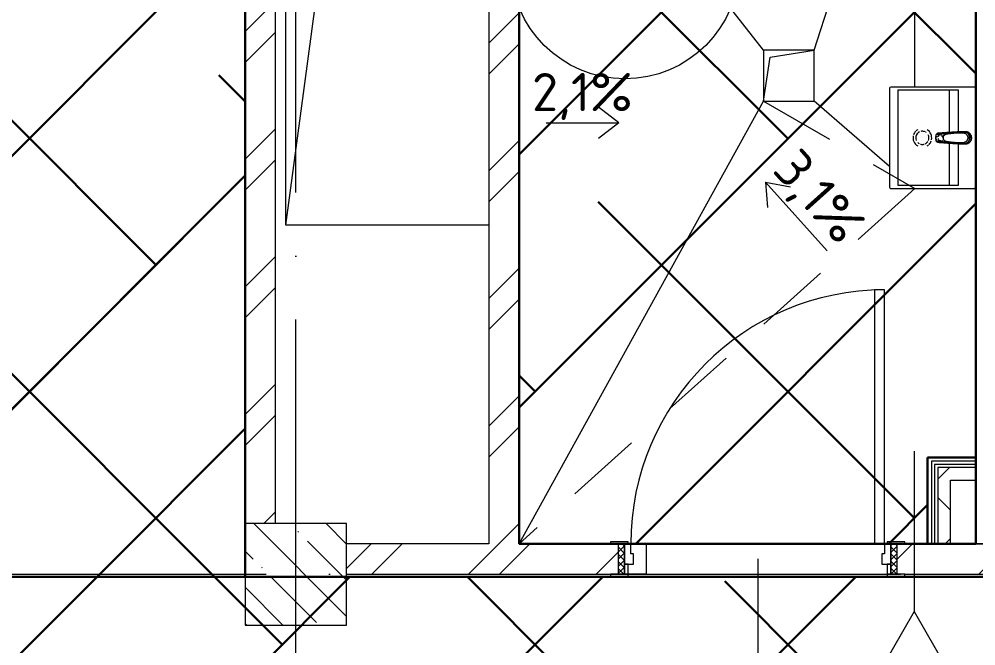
# Model space of a CAD drawing. Header units: millimetres. Extents: x -68946 to 690821, y -552984 to 293768.
# Drawn here: x 59271 to 63042, y -204849 to -202380 of the extents above; entities that cross this region are included whole.
import ezdxf

# ---------------------------------------------------------------- set-up
doc = ezdxf.new("R2010")
doc.units = ezdxf.units.MM
doc.linetypes.add('ADSK_Линия сетки', pattern=[2500, 2000, -250, 0, -250])
doc.linetypes.add('ADSK_Невидимые', pattern=[500, 300, -200])
for name, color, linetype, lineweight in [('1.1) Стяжка 5 вып.', 30, 'Continuous', 30), ('1.3) Звуко-изол           5 вып.', 90, 'Continuous', 30), ('A-AREA-____-IDEN', 250, 'Continuous', 9), ('A-DETL-____-HDLN', 250, 'ADSK_Невидимые', 9), ('A-DETL-GENF-OTLN', 250, 'Continuous', 5), ('A-DOOR-____-IDEN', 250, 'Continuous', 9), ('A-DOOR-____-MCUT', 250, 'Continuous', 5), ('A-DOOR-____-OTLN', 250, 'Continuous', 5), ('A-DOOR-FRAM-MCUT', 250, 'Continuous', 5), ('A-DOOR-FRAM-OTLN', 250, 'Continuous', 5), ('A-FLOR-____-IDEN', 250, 'Continuous', 9), ('A-FLOR-____-OTLN', 250, 'Continuous', 9), ('A-GLAZ-____-OTLN', 250, 'Continuous', 5), ('A-WALL-____-MCUT', 250, 'Continuous', 13), ('A-WALL-____-PATT', 250, 'Continuous', 13), ('A-WALL-FNSH-MCUT', 250, 'Continuous', 13), ('G-____-____-DIMS', 250, 'Continuous', 9), ('G-XREF-____-OTLN', 250, 'Continuous', 9), ('P-SANR-FIXT-OTLN', 250, 'Continuous', 9), ('S-COLS-____-MCUT', 250, 'Continuous', 25), ('S-COLS-____-OTLN', 250, 'Continuous', 9), ('S-GRID-____-OTLN', 250, 'Continuous', 9)]:
    doc.layers.add(name, color=color, linetype=linetype, lineweight=lineweight)
doc.styles.add('ISOCPEUR_3', font='isocpeur.ttf', dxfattribs={"height": 250})
pattern_1 = [(45, (-3188.22, -259241.4), (-251.4472, 251.4472), []), (45, (-3188.22, -258860.4), (-251.4472, 251.4472), [])]

# ---------------------------------------------------------------- blocks, each defined once
blk = doc.blocks.new('Дверь_СКБ_1Ст_Внутренняя - Д-4л_1100x2100h_С_У персонала_ Душ персонала-41887118-АР1_Маркировочный план 3 этажа')
at = {"layer": 'A-DOOR-____-OTLN'}
h = blk.add_hatch(dxfattribs=at)
h.set_pattern_fill('FP_10', color=256, style=0, pattern_type=2)
h.set_pattern_definition([(135, (1751.41, 124.685), (-14.14214, -14.14214), []), (225, (1751.41, 124.685), (14.14214, -14.14214), [])])
h.paths.add_polyline_path([(562.5, -60), (562.5, 60), (537.5, 60), (537.5, -60), (553.9, -60)])
at = {"layer": 'A-DOOR-FRAM-OTLN'}
h = blk.add_hatch(dxfattribs=at)
h.set_pattern_fill('FP_11', color=256, style=0, pattern_type=2)
h.set_pattern_definition([(45, (-371.384, 124.685), (-14.1421, 14.1421), []), (135, (-371.384, 124.685), (-14.1421, -14.1421), [])])
h.paths.add_polyline_path([(-512.5, -60), (-512.5, 60), (-537.5, 60), (-537.5, -60)])
at = {"layer": 'A-DOOR-____-MCUT'}
for p, q in [((512.5, 1060), (472.5, 1060)), ((472.5, 1060), (472.5, 60)), ((512.5, 60), (512.5, 1060)), ((472.5, 60), (512.5, 60))]:
    blk.add_line(p, q, dxfattribs=at)
at = {"layer": 'A-DOOR-____-OTLN'}
blk.add_arc((512.5, 60), 1000, 90, 180, dxfattribs=at)
at = {"layer": 'A-DOOR-FRAM-MCUT'}
for p, q in [((-497.5, 68), (-567.5, 68)), ((-567.5, 68), (-567.5, 60)), ((-567.5, 60), (-497.5, 60)), ((-512.5, 60), (-537.5, 60)), ((-537.5, 60), (-537.5, -60)), ((-487.5, 60), (-512.5, 60)), ((-512.5, 60), (-512.5, -20)), ((-512.5, -60), (-512.5, 60)), ((-497.5, 60), (-512.5, 60)), ((-512.5, 60), (-512.5, 59)), ((-512.5, 59), (-497.5, 59)), ((-497.5, 60), (-497.5, 68)), ((-497.5, 59), (-497.5, 60)), ((-487.5, 20), (-487.5, 60)), ((512.5, 60), (512.5, 20)), ((537.5, 60), (512.5, 60)), ((592.5, 68), (522.5, 68)), ((522.5, 68), (522.5, 60)), ((537.5, 60), (522.5, 60)), ((522.5, 60), (522.5, 59)), ((522.5, 60), (592.5, 60)), ((522.5, 59), (537.5, 59)), ((537.5, -20), (537.5, 60)), ((562.5, 60), (537.5, 60)), ((537.5, 60), (537.5, -60)), ((537.5, 59), (537.5, 60)), ((562.5, -60), (562.5, 60)), ((592.5, 60), (592.5, 68)), ((-477.5, 20), (-487.5, 20)), ((-477.5, -20), (-477.5, 20)), ((512.5, 20), (502.5, 20)), ((502.5, 20), (502.5, -20)), ((-512.5, -20), (-477.5, -20)), ((-497.5, -20), (-512.5, -20)), ((-512.5, -20), (-512.5, -60)), ((-497.5, -60), (-497.5, -20)), ((502.5, -20), (537.5, -20)), ((537.5, -20), (522.5, -20)), ((522.5, -20), (522.5, -60)), ((537.5, -60), (537.5, -20)), ((-497.5, -60), (-567.5, -60)), ((-567.5, -60), (-567.5, -68)), ((-567.5, -68), (-497.5, -68)), ((-537.5, -60), (-512.5, -60)), ((-512.5, -60), (-497.5, -60)), ((-497.5, -68), (-497.5, -60)), ((522.5, -60), (537.5, -60)), ((592.5, -60), (522.5, -60)), ((522.5, -60), (522.5, -68)), ((522.5, -68), (592.5, -68)), ((537.5, -60), (562.5, -60)), ((592.5, -68), (592.5, -60))]:
    blk.add_line(p, q, dxfattribs=at)
blk = doc.blocks.new('SND_Умывальник_Santek HEO - HEO 40_ гибкая подводка_установка на стену_ 400х340х170_  PN4_5_ ХВ_ГВ накидная гайка BP DN15_ К-гл_кон_ П DN 50-V34-АР1_Маркировочный план 3 этажа')
at = {"layer": 'G-XREF-____-OTLN'}
for p, q in [((-17.5, -103.1), (-18.3, -96.1)), ((18.6, -93.2), (17.7, -100.7)), ((-13.2, -122.3), (-12.8, -122.9)), ((13.7, -121.5), (13.9, -121.2))]:
    blk.add_line(p, q, dxfattribs=at)
at = {"layer": 'G-XREF-____-OTLN', "flags": 128}
blk.add_lwpolyline([(0, -129.4), (-2.6, -129.2), (-5.1, -128.6), (-8.6, -126.9), (-9.4, -126.4)], dxfattribs=at)
at = {"layer": 'P-SANR-FIXT-OTLN', "lineweight": 5}
for p, q in [((-200, -5), (-200, -335)), ((200, -335), (200, -5)), ((-188.5, -306), (-188.5, -70)), ((-188.5, -70), (-22, -70)), ((-188.5, -70), (-22, -70)), ((-23.9, -47.6), (-23.4, -52)), ((-21.2, -45.9), (-19.8, -45.9)), ((22.1, -70), (188.5, -70)), ((22.1, -70), (188.5, -70)), ((23.4, -52), (23.9, -47.4)), ((188.5, -70), (188.5, -306)), ((-184.6, -105), (-19.4, -105)), ((19.4, -105), (184.6, -105)), ((-9.6, -133.4), (-11, -135)), ((-10.2, -147.5), (-8.9, -148.7)), ((-5.9, -150.5), (-4.4, -151)), ((12.6, -138.2), (11.3, -135.3)), ((11.3, -146.2), (11.9, -145.1)), ((12, -138.2), (12, -140.3)), ((12, -138.2), (12, -140.3)), ((188.5, -306), (-188.5, -306)), ((-195, -340), (195, -340))]:
    blk.add_line(p, q, dxfattribs=at)
at = {"layer": 'P-SANR-FIXT-OTLN', "lineweight": 5, "flags": 128}
for points in [[(-24, -45.9), (-23.5, -44.1), (-23.1, -42.4)], [(-21.8, -57.4), (-22.6, -54.7), (-23.4, -52)], [(23.4, -52), (22.6, -54.7), (21.8, -57.4)], [(23.1, -42.5), (23.5, -44.1), (24, -45.9)], [(-17.6, -151.4), (-17.8, -149.6), (-17.9, -147.9)], [(17.9, -147.9), (17.8, -149.6), (17.7, -151.4)], [(-17.6, -151.4), (-15.4, -153.8), (-13.1, -156.3)], [(13.1, -156.3), (15.4, -153.8), (17.7, -151.4)]]:
    blk.add_lwpolyline(points, dxfattribs=at)
at = {"layer": 'P-SANR-FIXT-OTLN', "lineweight": 5}
for centre, radius, start, end in [((-195, -5), 5, 90, 180), ((195, -5), 5, 0, 90), ((0, -210.9), 36.9, 78.0272, 150), ((0, -210.9), 25.9, 93.0847, 116.1739), ((0, -210.9), 25.9, 65.5446, 88.4632), ((0, -210.9), 36.9, 45.5918, 71.6223), ((0, -210.9), 36.9, 30, 40.5764), ((0, -210.9), 25.9, 175.2821, 180), ((0, -210.9), 25.9, 180, 192.7098), ((0, -210.9), 25.9, 167.3064, 171.5165), ((0, -210.9), 25.9, 152.9816, 166.4817), ((0, -210.9), 25.9, 205.5336, 224.5196), ((0, -210.9), 25.9, 144, 148.4296), ((0, -210.9), 25.9, 45.5775, 58.0134), ((0, -210.9), 25.9, 25.5336, 44.5196), ((0, -210.9), 25.9, 317.3943, 331.7651), ((0, -210.9), 25.9, 342.1977, 345.8849), ((0, -210.9), 25.9, 13.3482, 16.572), ((0, -210.9), 25.9, 347.2447, 360), ((0, -210.9), 25.9, 360, 12.6033), ((0, -210.9), 36.9, 210, 220.5764), ((0, -210.9), 36.9, 225.5918, 251.6223), ((0, -210.9), 25.9, 226.8424, 292.7628), ((0, -210.9), 36.9, 258.0272, 330), ((-195, -335), 5, 180, 270), ((195, -335), 5, 270, 360)]:
    blk.add_arc(centre, radius, start, end, dxfattribs=at)
for centre, major_axis, start_param, end_param in [((0, -140.2), (10.5, 0), 2.984761, 3.136523), ((0, -140.2), (10.5, 0), 3.150836, 3.488648), ((0, -144.4), (10.5, 0), 3.141593, 3.665191), ((0, -140.2), (10.5, 0), 2.074739, 2.346091), ((0, -140.2), (10.5, 0), 3.944651, 4.269174), ((0, -140.2), (10.5, 0), 1.895215, 2.047019), ((0, -140.2), (10.5, 0), 4.792405, 4.95203), ((0, -140.2), (10.5, 0), 5.302179, 5.484258), ((0, -144.4), (10.5, 0), 5.759587, 6.283185), ((0, -140.2), (10.5, 0), 5.967442, 6.44117), ((0, -144.4), (13, 0), 0.38978, 0.565414), ((0, -142.3), (13, 0), 0.369407, 0.38978), ((0, -144.4), (10.5, 0), 4.044495, 4.199712), ((0, -144.4), (13, 0), 4.251351, 4.444761), ((0, -144.4), (13, 0), 4.518274, 4.621873), ((0, -144.4), (13, 0), 5.095586, 5.204636)]:
    blk.add_ellipse(centre, major_axis=major_axis, ratio=0.841652, start_param=start_param, end_param=end_param, dxfattribs=at)
for points, knots in [([(0, -17), (-2.6, -17), (-5.7, -17.5), (-9.3, -18.8), (-11, -19.6), (-12.7, -20.4), (-14.3, -21.4), (-15.5, -22.4), (-16.7, -23.3), (-18.1, -24.6), (-19.3, -26.1), (-20.5, -27.7), (-21.5, -29.6), (-22.3, -31.7), (-23.2, -34.8), (-23.8, -38.6), (-23.9, -41), (-24, -41.9)], [0, 0, 0, 0, 0.2, 0.25, 0.3, 0.35, 0.4, 0.45, 0.5, 0.55, 0.6, 0.65, 0.7, 0.75, 0.8, 0.9, 1, 1, 1, 1]), ([(-24, -45.9), (-24, -44.4), (-23.7, -41.4), (-22.5, -37.8), (-21.2, -35), (-19.5, -32.5), (-16.9, -29.7), (-13.3, -26.9), (-9.1, -24.8), (-4.7, -23.5), (-1.6, -23.2), (0, -23.2)], [0, 0, 0, 0, 4.281434, 8.562869, 10.703586, 12.844303, 17.125738, 21.407172, 25.688606, 29.970041, 34.251475, 34.251475, 34.251475, 34.251475]), ([(-23.8, -45.7), (-23.9, -45.2), (-24, -43.9), (-24, -41.1), (-23.8, -38.2), (-23.4, -36), (-23.3, -35.2), (-23.3, -35.2)], [0.449688, 0.449688, 0.449688, 0.449688, 0.4722222, 0.5, 0.5555556, 0.5833333, 0.5860809, 0.5860809, 0.5860809, 0.5860809]), ([(-16, -30.9), (-16.2, -31), (-17.5, -32.2), (-19.6, -34.6), (-21.8, -38.3), (-22.8, -41), (-23.1, -42.4)], [0.7777778, 0.7777778, 0.7777778, 0.7777778, 0.7916667, 0.8611111, 0.9305556, 1, 1, 1, 1]), ([(-21.6, -39), (-21.5, -38.7), (-21.3, -37.9), (-20.7, -36.5), (-19.9, -34.9), (-19.2, -33.8), (-18.9, -33.4)], [0.57142857, 0.57142857, 0.57142857, 0.57142857, 0.58928571, 0.60714286, 0.64285714, 0.66787901, 0.66787901, 0.66787901, 0.66787901]), ([(0, -128.4), (-0.5, -128.4), (-1.5, -128.4), (-3, -128.2), (-4.5, -127.8), (-6, -127.3), (-7.2, -126.7), (-8.3, -126.1), (-9.4, -125.3), (-10.6, -124.2), (-11.7, -123.1), (-12.3, -122.1), (-13, -121.1), (-13.8, -119.5), (-14.8, -117), (-15.6, -113.8), (-16.2, -110.6), (-16.5, -107.9), (-16.7, -104.9), (-17, -102.2), (-17.2, -100.1), (-17.5, -98.1), (-17.8, -95.4), (-18.2, -92.4), (-18.5, -89.5), (-18.8, -86.5), (-19.2, -82.4), (-19.6, -77.2), (-19.9, -71.2), (-19.9, -66.2), (-19.9, -62.6), (-19.9, -59.9), (-19.8, -57.9), (-19.8, -56.3), (-19.8, -54.9), (-19.8, -53.4), (-19.7, -51.5), (-19.5, -49.1), (-18.9, -46.3), (-17.6, -42.7), (-15, -38.6), (-10.6, -34.8), (-6.2, -32.7), (-2.5, -31.9), (0.4, -31.7), (3.3, -32.1), (6, -32.8), (8.2, -33.7), (9.9, -34.7), (11.3, -35.6), (12.7, -36.7), (14, -37.9), (15.2, -39.2), (16.4, -40.9), (17.7, -43.1), (18.9, -46.3), (19.5, -50.3), (19.8, -56.2), (19.9, -62.5), (19.9, -68.3), (19.7, -74), (19.3, -81.1), (18.8, -86.8), (18.5, -89.7)], [0, 0, 0, 0, 0.019231, 0.038462, 0.057692, 0.076923, 0.096154, 0.115385, 0.134615, 0.153846, 0.163462, 0.173077, 0.182692, 0.192308, 0.211538, 0.230769, 0.240385, 0.25, 0.259615, 0.269231, 0.274038, 0.278846, 0.288462, 0.298077, 0.307692, 0.317308, 0.326923, 0.346154, 0.365385, 0.384615, 0.403846, 0.423077, 0.442308, 0.451923, 0.461538, 0.471154, 0.480769, 0.5, 0.519231, 0.538462, 0.576923, 0.615385, 0.653846, 0.673077, 0.692308, 0.711538, 0.730769, 0.75, 0.759615, 0.769231, 0.783654, 0.798077, 0.8125, 0.826923, 0.841346, 0.855769, 0.870192, 0.884615, 0.913462, 0.927885, 0.942308, 0.971154, 1, 1, 1, 1]), ([(15.2, -30.2), (13.6, -28.9), (9.9, -26.6), (4.2, -24.8), (-1.1, -24.5), (-5.4, -25.2), (-9.5, -26.6), (-12.7, -28.3), (-14.5, -29.7), (-15.1, -30.2)], [0.2358486, 0.2358486, 0.2358486, 0.2358486, 0.3333333, 0.4444444, 0.5138889, 0.5833333, 0.6527778, 0.7222222, 0.7606082, 0.7606082, 0.7606082, 0.7606082]), ([(-5.3, -25), (-5.1, -25), (-4.1, -24.8), (-3.2, -24.7), (-2.5, -24.6)], [0.91841171, 0.91841171, 0.91841171, 0.91841171, 0.92857143, 0.96187166, 0.96187166, 0.96187166, 0.96187166]), ([(0, -17), (0, -17.5), (0, -18.6), (0, -20.3), (0, -21.8), (0, -22.7), (0, -23.2)], [0, 0, 0, 0, 0.25, 0.5, 0.75, 0.9474122, 0.9474122, 0.9474122, 0.9474122]), ([(24, -41.9), (24, -41.1), (23.9, -39.5), (23.6, -37.3), (23.3, -35.4), (22.9, -33.6), (22.3, -31.4), (21.5, -29.4), (20.4, -27.5), (19.1, -25.8), (17.7, -24.2), (15.5, -22.2), (11.3, -19.4), (5.8, -17.4), (1.5, -17), (0, -17)], [0, 0, 0, 0, 0.055556, 0.111111, 0.166667, 0.222222, 0.277778, 0.333333, 0.388889, 0.444444, 0.5, 0.555556, 0.666667, 0.888889, 1, 1, 1, 1]), ([(24, -45.9), (23.9, -44.4), (23.7, -42.1), (22.9, -39.2), (22.2, -37.1), (21.1, -35), (19.5, -32.5), (16.9, -29.7), (13.2, -26.9), (9.1, -24.8), (4.6, -23.5), (1.5, -23.2), (0, -23.2)], [-68.50295, -68.50295, -68.50295, -68.50295, -64.221516, -62.080799, -59.940082, -57.799364, -55.658647, -51.377213, -47.095778, -42.814344, -38.53291, -34.251475, -34.251475, -34.251475, -34.251475]), ([(6.6, -17.7), (7.2, -17.9), (8.4, -18.3), (9.7, -18.8), (10.2, -19)], [0.08534081, 0.08534081, 0.08534081, 0.08534081, 0.11111111, 0.13561298, 0.13561298, 0.13561298, 0.13561298]), ([(19, -33.6), (19.3, -34), (19.8, -34.7), (20.4, -35.8), (20.8, -36.7), (21.1, -37.4), (21.2, -37.6)], [0.3358363, 0.3358363, 0.3358363, 0.3358363, 0.35714286, 0.375, 0.39285714, 0.40605771, 0.40605771, 0.40605771, 0.40605771]), ([(23.2, -34.8), (23.2, -35), (23.4, -35.9), (23.8, -38.2), (24.1, -41.7), (24, -44.5), (23.8, -45.8)], [0.4097338, 0.4097338, 0.4097338, 0.4097338, 0.4166667, 0.4444444, 0.5, 0.550944, 0.550944, 0.550944, 0.550944]), ([(-23.2, -41.7), (-23.3, -41.8), (-23.7, -44), (-24.1, -48.4), (-24.2, -55.3), (-23.9, -60.1), (-23.8, -62.5)], [0.6183892, 0.6183892, 0.6183892, 0.6183892, 0.625, 0.75, 0.875, 1, 1, 1, 1]), ([(-23.9, -47.6), (-24, -49.2), (-23.9, -52.6), (-23.3, -57.5), (-22.5, -62.4), (-21.8, -67.4), (-21.2, -72.4), (-20.5, -79.2), (-19.6, -85.9), (-18.7, -92.7), (-18.1, -96.9), (-17.7, -100.4), (-17.4, -103.7), (-17.1, -107.9), (-16.5, -113), (-15.5, -117.2), (-14.3, -120.3), (-13.1, -122.6), (-11.5, -124.7), (-9.6, -126.4), (-7.4, -127.7), (-4.3, -129), (-1.7, -129.4), (0, -129.4)], [0, 0, 0, 0, 0.055556, 0.111111, 0.166667, 0.222222, 0.277778, 0.333333, 0.444444, 0.5, 0.555556, 0.583333, 0.611111, 0.666667, 0.722222, 0.777778, 0.805556, 0.833333, 0.861111, 0.888889, 0.916667, 0.944444, 1, 1, 1, 1]), ([(-23.8, -46.4), (-23.8, -46.8), (-23.6, -47.9), (-23.4, -48.9), (-23.2, -49.6)], [0.11642766, 0.11642766, 0.11642766, 0.11642766, 0.15, 0.2, 0.2, 0.2, 0.2]), ([(-23.8, -62.5), (-23.7, -64.3), (-23.4, -68.1), (-23, -74.1), (-22.7, -79.7), (-22.4, -84.3), (-22, -88.9), (-21.7, -94.5), (-21, -103.5), (-20.5, -111.8), (-19.9, -120.3), (-19.3, -128.7), (-18.5, -138.9), (-17.9, -147.2), (-17.6, -151.4)], [0, 0, 0, 0, 0.071429, 0.142857, 0.214286, 0.25, 0.285714, 0.357143, 0.428571, 0.571429, 0.642857, 0.714286, 0.857143, 1, 1, 1, 1]), ([(-23.4, -52), (-23.4, -52.1), (-23.4, -52.4), (-23.4, -53.4), (-23.2, -55.1), (-22.9, -57.5), (-22.6, -60.4), (-22.1, -64.8), (-21.6, -69.6), (-20.9, -74.6), (-20.3, -79.8), (-19.5, -86.3), (-18.6, -93.8), (-17.8, -100.1), (-17.1, -105.1), (-16.7, -108.8), (-16.3, -112.6), (-15.8, -116.3), (-14.7, -120), (-12.8, -123.1), (-11.2, -124.8), (-10.3, -125.5)], [0, 0, 0, 0, 0.0192308, 0.0384615, 0.0576923, 0.0769231, 0.0961538, 0.1153846, 0.1538462, 0.1730769, 0.1923077, 0.2307692, 0.2692308, 0.3076923, 0.3269231, 0.3461538, 0.3653846, 0.3846154, 0.4038462, 0.4230769, 0.4397601, 0.4397601, 0.4397601, 0.4397601]), ([(-13.1, -156.3), (-14, -150.5), (-15.7, -138.8), (-17.5, -124.1), (-18.8, -112.3), (-19.7, -103.3), (-20.4, -95.8), (-21, -89.7), (-21.3, -85.2), (-21.7, -80.4), (-22.2, -73.7), (-22.6, -66.6), (-23, -60), (-23.2, -53.9), (-23.1, -48.3), (-22.9, -45.7), (-22.8, -44.8)], [0, 0, 0, 0, 0.0714286, 0.1428571, 0.1785714, 0.2142857, 0.25, 0.2678571, 0.2857143, 0.3035714, 0.3214286, 0.3571429, 0.375, 0.3928571, 0.4285714, 0.4542548, 0.4542548, 0.4542548, 0.4542548]), ([(-19, -82.1), (-19, -81.8), (-19.1, -81), (-19.3, -79.8), (-19.5, -78.5), (-19.7, -77), (-20, -75.2), (-20.3, -72.9), (-20.7, -70.2), (-21.2, -66.7), (-21.7, -63.4), (-22.1, -60.6), (-22.4, -58.9), (-22.5, -57.8), (-22.4, -57.3), (-22.2, -57.1), (-22, -57.3), (-21.8, -57.4)], [-0.210165, -0.210165, -0.210165, -0.210165, -0.203125, -0.1953125, -0.1875, -0.1796875, -0.171875, -0.15625, -0.140625, -0.125, -0.09375, -0.078125, -0.0625, -0.046875, -0.03125, -0.015625, 0, 0, 0, 0]), ([(-22.3, -41.8), (-22.2, -41.4), (-22.1, -40.9), (-21.9, -40), (-21.7, -39.4), (-21.6, -39)], [0.5, 0.5, 0.5, 0.5, 0.53571429, 0.55357143, 0.57142857, 0.57142857, 0.57142857, 0.57142857]), ([(4.4, -128.6), (5.6, -128.3), (7.9, -127.3), (11, -125), (13.1, -122.6), (14.4, -120.4), (15.3, -118), (16, -114.9), (16.4, -111.7), (16.6, -109.2), (16.9, -106.6), (17.3, -103.5), (17.9, -98.4), (18.7, -92.2), (19.7, -84.7), (20.4, -78.4), (21, -73.5), (21.6, -68.8), (22.1, -64.3), (22.6, -60.2), (22.9, -57.4), (23.2, -55.1), (23.3, -53.4), (23.4, -52.4), (23.4, -52.1), (23.4, -52)], [0.5192308, 0.5192308, 0.5192308, 0.5192308, 0.5384615, 0.5576923, 0.5769231, 0.5865385, 0.5961538, 0.6153846, 0.6346154, 0.6442308, 0.6538462, 0.6730769, 0.6923077, 0.7307692, 0.7692308, 0.8076923, 0.8269231, 0.8461538, 0.8846154, 0.9038462, 0.9230769, 0.9423077, 0.9615385, 0.9807692, 1, 1, 1, 1]), ([(23.1, -48.2), (23.1, -49.1), (23.2, -51.4), (23.2, -55.4), (23.1, -60), (22.6, -66.6), (22.2, -73.7), (21.7, -80.4), (21.4, -85.2), (21, -89.7), (20.5, -95.8), (19.8, -103.3), (18.9, -112.3), (17.5, -124.1), (15.7, -138.8), (14, -150.5), (13.1, -156.3)], [0.5714286, 0.5714286, 0.5714286, 0.5714286, 0.5892857, 0.6071429, 0.625, 0.6428571, 0.6785714, 0.6964286, 0.7142857, 0.7321429, 0.75, 0.7857143, 0.8214286, 0.8571429, 0.9285714, 1, 1, 1, 1]), ([(17.7, -151.4), (18, -147.2), (18.6, -138.9), (19.3, -128.7), (19.9, -120.3), (20.3, -113.9), (20.8, -107.6), (21.2, -101.3), (21.7, -94.5), (22.1, -88.9), (22.4, -84.3), (22.7, -79.7), (23.1, -74.1), (23.5, -68.1), (23.7, -64.3), (23.8, -62.5)], [0, 0, 0, 0, 0.142857, 0.285714, 0.357143, 0.428571, 0.5, 0.571429, 0.642857, 0.714286, 0.75, 0.785714, 0.857143, 0.928571, 1, 1, 1, 1]), ([(19, -89.8), (19.5, -86.2), (20.2, -80.8), (21.1, -73.7), (21.7, -68.4), (22.2, -64), (22.7, -60.5), (23.3, -57.1), (23.9, -52.7), (24, -49.2), (23.9, -47.4)], [0, 0, 0, 0, 0.25, 0.375, 0.5, 0.625, 0.6875, 0.75, 0.875, 1, 1, 1, 1]), ([(21.8, -57.4), (21.9, -57.3), (22.2, -57.1), (22.4, -57.3), (22.4, -57.8), (22.3, -58.9), (22.1, -60.6), (21.6, -63.4), (21.2, -66.7), (20.8, -69.6), (20.6, -70.9), (20.5, -71.3)], [-1, -1, -1, -1, -0.984375, -0.96875, -0.953125, -0.9375, -0.921875, -0.90625, -0.875, -0.859375, -0.852792, -0.852792, -0.852792, -0.852792]), ([(21.8, -39.4), (21.8, -39.6), (21.9, -40), (22, -40.2), (22, -40.4)], [0.43577337, 0.43577337, 0.43577337, 0.43577337, 0.44642857, 0.45645234, 0.45645234, 0.45645234, 0.45645234]), ([(23.2, -49.6), (23.4, -48.9), (23.6, -47.9), (23.8, -46.8), (23.9, -46.4)], [0.8, 0.8, 0.8, 0.8, 0.85, 0.88358568, 0.88358568, 0.88358568, 0.88358568]), ([(23.7, -46.6), (23.6, -47.1), (23.5, -47.7), (23.4, -48.4), (23.3, -48.5)], [0.56144037, 0.56144037, 0.56144037, 0.56144037, 0.58333333, 0.58622412, 0.58622412, 0.58622412, 0.58622412]), ([(23.8, -62.5), (24, -60.1), (24.2, -55.3), (24.1, -48.9), (23.8, -45), (23.6, -43.3)], [0, 0, 0, 0, 0.125, 0.25, 0.3486166, 0.3486166, 0.3486166, 0.3486166]), ([(18.5, -89.7), (18.2, -92.3), (17.7, -96.2), (17.1, -101.5), (16.7, -105.4), (16.2, -109.4), (15.6, -113.3), (14.9, -116.5), (14, -119), (13.2, -120.8), (12.1, -122.5), (10.4, -124.6), (7.7, -126.6), (4, -128.1), (1.3, -128.4), (0, -128.4)], [0, 0, 0, 0, 0.166667, 0.25, 0.333333, 0.416667, 0.5, 0.583333, 0.625, 0.666667, 0.708333, 0.75, 0.833333, 0.916667, 1, 1, 1, 1]), ([(0, -129.4), (0.8, -129.4), (2.1, -129.3), (3.7, -129), (4.8, -128.7), (5.9, -128.3), (6.8, -127.9), (7.7, -127.5), (8.8, -126.8), (10, -126), (11.1, -125.1), (12.3, -123.8), (13.5, -122), (14.6, -119.8), (15.4, -117.2), (16.1, -114), (16.7, -110.3), (17.2, -105.9), (17.7, -101.1), (18.3, -95.7), (18.8, -91.8), (19, -89.8)], [0, 0, 0, 0, 0.1, 0.15, 0.2, 0.25, 0.3, 0.35, 0.4, 0.45, 0.5, 0.55, 0.6, 0.65, 0.7, 0.75, 0.8, 0.85, 0.9, 0.95, 1, 1, 1, 1]), ([(19.4, -78.5), (19.4, -78.9), (19.3, -79.8), (19.1, -81.1), (19, -81.9), (18.9, -82.3)], [-0.8125, -0.8125, -0.8125, -0.8125, -0.8046875, -0.796875, -0.78898159, -0.78898159, -0.78898159, -0.78898159]), ([(-19.1, -130.9), (-19.1, -130.8), (-19, -130.7), (-18.8, -130.7), (-18.6, -130.6), (-18.5, -130.6), (-18.3, -130.5), (-18.1, -130.5), (-17.6, -130.5), (-17, -130.4), (-16.6, -130.3)], [0, 0, 0, 0, 0.1, 0.15, 0.175, 0.2, 0.225, 0.25, 0.3, 0.4, 0.4, 0.4, 0.4]), ([(-17.9, -147.9), (-18, -146.5), (-17.9, -143.9), (-17.2, -140.7), (-16.4, -138.5), (-16, -137.5), (-15.8, -137.1), (-15.7, -137)], [0, 0, 0, 0, 0.1666667, 0.3333333, 0.4166667, 0.4583333, 0.4722829, 0.4722829, 0.4722829, 0.4722829]), ([(11.7, -131.8), (11.9, -131.9), (12.3, -132.2), (12.7, -132.7), (12.9, -132.9), (13.1, -133)], [0.26184412, 0.26184412, 0.26184412, 0.26184412, 0.29166667, 0.3125, 0.33333333, 0.33333333, 0.33333333, 0.33333333]), ([(15.8, -137), (15.8, -137.1), (16, -137.5), (16.5, -138.5), (17.3, -140.7), (17.9, -143.9), (18, -146.5), (17.9, -147.9)], [0.5277524, 0.5277524, 0.5277524, 0.5277524, 0.5416667, 0.5833333, 0.6666667, 0.8333333, 1, 1, 1, 1]), ([(16.7, -130.3), (17.1, -130.4), (17.6, -130.5), (18.1, -130.5), (18.4, -130.5), (18.5, -130.6), (18.7, -130.6), (18.8, -130.7), (19, -130.7), (19.1, -130.8), (19.1, -130.9)], [0.6, 0.6, 0.6, 0.6, 0.7, 0.75, 0.775, 0.8, 0.825, 0.85, 0.9, 1, 1, 1, 1])]:
    blk.add_open_spline(points, degree=3, knots=knots, dxfattribs=at)
for points in [[(-10, -18.9), (-9.5, -18.7), (-9, -18.5), (-8.5, -18.3)], [(-1.9, -16.9), (-1.3, -16.8), (-0.6, -16.8), (0, -16.8)], [(0, -16.8), (0.7, -16.8), (1.5, -16.9), (2.2, -16.9)], [(2.4, -24.6), (3.1, -24.7), (3.9, -24.8), (4.6, -24.9)], [(14.6, -21.4), (15.1, -21.8), (15.5, -22.1), (16, -22.5)], [(23, -42.2), (22.5, -40), (20.7, -35.7), (17.6, -32.2), (15.8, -30.7)], [(-24, -41.9), (-24.1, -43), (-24, -44.1), (-24, -45.2)], [(-23.4, -52), (-23.6, -51), (-23.8, -48.9), (-23.9, -46.9), (-24, -45.9)], [(-23.1, -42.4), (-23.3, -43.2), (-23.7, -45), (-23.8, -46.7), (-23.9, -47.6)], [(-23.3, -48.5), (-23.5, -47.8), (-23.6, -47.2), (-23.7, -46.6)], [(-20.2, -59.9), (-20.7, -59.1), (-21.3, -58.3), (-21.8, -57.4)], [(23.9, -47.4), (23.8, -46.6), (23.6, -44.8), (23.3, -43.1), (23, -42.2)], [(24, -45.9), (23.9, -46.9), (23.8, -48.9), (23.5, -51), (23.4, -52)], [(24, -45.2), (24.1, -44.1), (24.1, -43), (24, -41.9)], [(-20.9, -104.7), (-20.9, -104.7), (-20.7, -104.7), (-20.3, -104.6), (-20, -104.6)], [(20.1, -104.6), (20.6, -104.7), (20.9, -104.7), (20.9, -104.7)], [(-6.7, -127.8), (-5.9, -128.2), (-5, -128.5), (-4.1, -128.7)], [(-6.6, -157.1), (-7.7, -157), (-9.8, -156.8), (-12, -156.5), (-13.1, -156.3)], [(0, -157.4), (-1.1, -157.4), (-3.3, -157.4), (-5.5, -157.2), (-6.6, -157.1)], [(6.6, -157.1), (5.5, -157.2), (3.3, -157.4), (1.1, -157.4), (0, -157.4)], [(13.1, -156.3), (12, -156.5), (9.9, -156.8), (7.7, -157), (6.6, -157.1)]]:
    blk.add_open_spline(points, degree=3, dxfattribs=at)
blk = doc.blocks.new('BSC_Колонна _Прямоугольная - 400x400-V75-АР1_Маркировочный план 3 этажа')
at = {"layer": 'S-COLS-____-OTLN', "lineweight": 5}
h = blk.add_hatch(dxfattribs=at)
h.set_pattern_fill('FP_49', color=256, style=0, pattern_type=2)
h.set_pattern_definition([(135, (-63549.98, -54675), (-142.5619, -142.5619), []), (135, (-63407.42, -54675), (-142.5619, -142.5619), [252.016, -50.403, 3.353, -47.05])])
h.paths.add_polyline_path([(-200, -200), (200, -200), (200, 200), (-200, 199.4), (-200, -200)])
at = {"layer": 'S-COLS-____-MCUT', "lineweight": 5}
for p, q in [((200, 200), (-200, 200)), ((-200, 200), (-200, -200)), ((200, -200), (200, 200)), ((-200, -200), (200, -200))]:
    blk.add_line(p, q, dxfattribs=at)
blk = doc.blocks.new('_Wn_-As_OpeningMEP_floor__Rectangular - _Wn_-As_OpeningMEP_floor__Rectangular-33952641-АР1_Маркировочный план 3 этажа')
at = {"layer": 'A-DETL-GENF-OTLN', "lineweight": 5}
for p, q in [((-281, 431.1), (400, 550.1)), ((-400, -450.1), (-281, 431.1))]:
    blk.add_line(p, q, dxfattribs=at)
blk = doc.blocks.new('_Wn_-As_OpeningMEP_floor__Rectangular - _Wn_-As_OpeningMEP_floor__Rectangular-V78-АР1_Маркировочный план 3 этажа')
at = {"layer": 'A-DETL-GENF-OTLN', "lineweight": 5}
for p, q in [((-100, -50), (-73.2, 123.2)), ((-73.2, 123.2), (100, 150))]:
    blk.add_line(p, q, dxfattribs=at)
blk = doc.blocks.new('AAR_СКБ_Марка_Помещения_мал - Номер-28977439-АР1_Маркировочный план 3 этажа')
at = {"layer": 'A-AREA-____-IDEN'}
blk.add_circle((-0.028, 0), 3, dxfattribs=at)
blk = doc.blocks.new('AAR_СКБ_Марка_Перекрытия - Марка пола-17325028-АР1_Маркировочный план 3 этажа')
at = {"layer": 'A-FLOR-____-IDEN'}
for p, q in [((0, 6.932), (-4.002, 0)), ((0, 6.932), (4.002, 0)), ((-4.002, 0), (4.002, 0))]:
    blk.add_line(p, q, dxfattribs=at)

msp = doc.modelspace()

# ---------------------------------------------------------------- hatches: boundary and pattern name
at = {"layer": '1.1) Стяжка 5 вып.', "lineweight": 30, "true_color": 0xf26722}
h = msp.add_hatch(dxfattribs=at)
h.set_pattern_fill('ANSI32', color=30, scale=222)
h.paths.add_polyline_path([(60161.7544, -200866.3892), (58476.7763, -200866.3892), (58476.7763, -204576.388), (60161.7544, -204576.388)])
h = msp.add_hatch(dxfattribs=at)
h.set_pattern_fill('ANSI32', color=30, scale=222)
h.paths.add_polyline_path([(63041.7763, -201266.3892), (61241.7763, -201266.3892), (61241.7763, -204446.3892), (62851.7544, -204446.3892), (62851.7544, -204106.3886), (63041.7763, -204106.3886)])
h = msp.add_hatch(dxfattribs=at)
h.set_pattern_fill('ANSI32', color=30, scale=222)
h.paths.add_polyline_path([(65861.7763, -204576.388), (46871.7544, -204576.388), (46871.7544, -204776.3886), (46451.7763, -204776.3886), (46451.7763, -204576.388), (42571.7763, -204576.388), (42571.7763, -204776.3886), (42151.7763, -204776.3886), (42151.7763, -204576.388), (38071.7763, -204576.388), (38071.7763, -204776.3886), (37651.7763, -204776.3886), (37651.7763, -204576.388), (33171.7544, -204576.388), (33171.7544, -204776.3886), (32749.9721, -204776.3886), (32749.9721, -204576.388), (29466.7763, -204576.388), (-2950.2456, -204576.388), (-2950.2456, -207866.3886), (65861.7763, -207866.3886)])
at = {"layer": '1.3) Звуко-изол           5 вып.', "lineweight": 30}
h = msp.add_hatch(dxfattribs=at)
h.set_pattern_fill('ANSI38', color=256, scale=222)
h.paths.add_polyline_path([(60161.7544, -200866.3892), (58476.7763, -200866.3892), (58476.7763, -204576.388), (60161.7544, -204576.388)])
h = msp.add_hatch(dxfattribs=at)
h.set_pattern_fill('ANSI38', color=256, scale=222)
h.paths.add_polyline_path([(63041.7763, -201266.3892), (61241.7763, -201266.3892), (61241.7763, -204446.3892), (62851.7544, -204446.3892), (62851.7544, -204106.3886), (63041.7763, -204106.3886)])
h = msp.add_hatch(dxfattribs=at)
h.set_pattern_fill('ANSI38', color=256, scale=222)
h.paths.add_polyline_path([(65861.7763, -204576.388), (46871.7544, -204576.388), (46871.7544, -204776.3886), (46451.7763, -204776.3886), (46451.7763, -204576.388), (42571.7763, -204576.388), (42571.7763, -204776.3886), (42151.7763, -204776.3886), (42151.7763, -204576.388), (38071.7763, -204576.388), (38071.7763, -204776.3886), (37651.7763, -204776.3886), (37651.7763, -204576.388), (33171.7544, -204576.388), (33171.7544, -204776.3886), (32749.9721, -204776.3886), (32749.9721, -204576.388), (29466.7763, -204576.388), (-2950.2456, -204576.388), (-2950.2456, -207866.3886), (65861.7763, -207866.3886)])
at = {"layer": 'A-WALL-____-PATT', "lineweight": 15, "true_color": 0x000000}
h = msp.add_hatch(dxfattribs=at)
h.set_pattern_fill('FP_2', color=18, style=0, pattern_type=2)
h.set_pattern_definition(pattern_1)
h.paths.add_polyline_path([(61241.7763, -204446.3886), (61241.7763, -200866.3892), (61121.7763, -200866.746), (61121.7763, -204446.3886)])
h = msp.add_hatch(dxfattribs=at)
h.set_pattern_fill('FP_2', color=18, style=0, pattern_type=2)
h.set_pattern_definition(pattern_1)
h.paths.add_polyline_path([(60161.7863, -204366.3886), (60281.7863, -204366.3886), (60281.7863, -201066.3886), (60161.7863, -201066.3886), (60161.7863, -203437.2327)])
h = msp.add_hatch(dxfattribs=at)
h.set_pattern_fill('FP_51', color=18, style=0, pattern_type=2)
h.set_pattern_definition([(45, (-3188.22, -259241.39), (-141.42136, 141.42136), []), (135, (-3188.22, -259241.39), (-141.42136, -141.42136), [])])
h.paths.add_polyline_path([(62915.0287, -204446.3886), (62941.7544, -204446.3886), (62941.7544, -204146.3886), (62891.7544, -204146.3886), (62891.7544, -204446.3886), (62911.3997, -204446.3886)])
h = msp.add_hatch(dxfattribs=at)
h.set_pattern_fill('FP_2', color=18, style=0, pattern_type=2)
h.set_pattern_definition(pattern_1)
h.paths.add_polyline_path([(65606.7479, -204566.3886), (65861.7763, -204566.3886), (65861.7763, -204446.3892), (64601.7988, -204446.3886), (64601.7988, -204566.3886), (65557.2183, -204566.3886)])
h.paths.add_polyline_path([(60561.7863, -204566.3886), (61631.7763, -204566.3886), (61631.7763, -204446.3886), (60561.7863, -204446.3886)])
h.paths.add_polyline_path([(62964.0872, -204566.3886), (63501.7988, -204566.3886), (63501.7988, -204446.3886), (62731.7763, -204446.3886), (62731.7763, -204566.3886), (62941.7763, -204566.3886)])

# ---------------------------------------------------------------- linework, layer by layer
at = {"layer": '1.1) Стяжка 5 вып.', "lineweight": 30}
for points in [[(58476.7763, -200866.3892), (60161.7544, -200866.3892), (60161.7544, -204576.388), (58476.7763, -204576.388)], [(61241.7763, -201266.3892), (63041.7763, -201266.3892), (63041.7763, -204446.3892), (61241.7763, -204446.3892)], [(62851.7544, -204106.3886), (63041.7763, -204106.3886), (63041.7763, -204446.3886), (62851.7544, -204446.3886)], [(-2950.2456, -204576.388), (65861.7763, -204576.388), (65861.7763, -207866.3886), (-2950.2456, -207866.3886)]]:
    msp.add_lwpolyline(points, close=True, dxfattribs=at)
at = {"layer": 'A-DETL-____-HDLN', "color": 18, "true_color": 0x000000}
for p, q in [((62204.5283, -202702.6804), (62801.7763, -203047.2708)), ((62801.7763, -203047.2708), (61241.7763, -204446.3886))]:
    msp.add_line(p, q, dxfattribs=at)
at = {"layer": 'A-DOOR-____-IDEN', "color": 18, "true_color": 0x000000}
msp.add_line((62181.7763, -204506.3886), (62181.7763, -205534.8043), dxfattribs=at)
at = {"layer": 'A-FLOR-____-IDEN', "color": 18, "true_color": 0x000000}
msp.add_line((62798.0726, -204081.2736), (62798.0726, -204713.7232), dxfattribs=at)
at = {"layer": 'A-FLOR-____-OTLN', "color": 18, "true_color": 0x000000}
for p, q in [((62204.5283, -202502.6804), (61241.7763, -201266.3892)), ((62404.5283, -202502.6804), (62801.7763, -201266.3892)), ((61241.7763, -204446.3886), (62204.5283, -202702.6804)), ((62701.7763, -202960.5264), (62404.5283, -202702.6804))]:
    msp.add_line(p, q, dxfattribs=at)
at = {"layer": 'A-FLOR-____-OTLN', "color": 18, "lineweight": 5, "true_color": 0x000000}
for p, q in [((62801.7763, -202647.2708), (62801.7763, -201266.3892)), ((60321.7763, -203191.5657), (60321.7763, -202191.3896)), ((62204.5283, -202502.6804), (62204.5283, -202702.6804)), ((62404.5283, -202502.6804), (62204.5283, -202502.6804)), ((62404.5283, -202702.6804), (62404.5283, -202502.6804)), ((62204.5283, -202702.6804), (62404.5283, -202702.6804)), ((63041.7763, -203047.2708), (63036.7763, -203047.2708)), ((63041.7763, -203046.3886), (63037.9261, -203046.3886)), ((61121.7763, -203191.5657), (60321.7763, -203191.5657)), ((62641.7763, -204446.3886), (61681.7763, -204446.3886)), ((62641.7763, -204446.3886), (61741.7763, -204446.3886)), ((61741.7763, -204446.3886), (61741.7763, -204566.3886)), ((61741.7763, -204566.3886), (61671.7763, -204566.3886))]:
    msp.add_line(p, q, dxfattribs=at)
at = {"layer": 'A-WALL-____-MCUT', "color": 18, "lineweight": 15, "true_color": 0x000000}
for p, q in [((61241.7763, -204446.3886), (61241.7763, -200866.3892)), ((63041.7763, -200866.3892), (63041.7763, -204446.3892)), ((60161.7863, -201066.3886), (60161.7863, -204366.3886)), ((60281.7863, -204366.3886), (60281.7863, -202106.3886)), ((61121.7763, -202106.3886), (61121.7763, -204446.3886)), ((62851.7544, -204106.3886), (62851.7544, -204446.3886)), ((63041.7544, -204106.3886), (62851.7544, -204106.3886)), ((63041.7544, -204121.3886), (63041.7544, -204106.3886)), ((62866.7544, -204121.3886), (62866.7544, -204446.3886)), ((63041.7544, -204121.3886), (62866.7544, -204121.3886)), ((62879.2544, -204133.8886), (62879.2544, -204446.3886)), ((63041.7544, -204133.8886), (62879.2544, -204133.8886)), ((62891.7544, -204146.3886), (62891.7544, -204446.3886)), ((63041.7544, -204146.3886), (62891.7544, -204146.3886)), ((63041.7544, -204196.3886), (63041.7544, -204146.3886)), ((62941.7544, -204446.3886), (62941.7544, -204196.3886)), ((62941.7544, -204196.3886), (63041.7544, -204196.3886)), ((61121.7763, -204446.3886), (60561.7863, -204446.3886)), ((61601.7763, -204446.3886), (61241.7763, -204446.3886)), ((63471.7988, -204446.3886), (62761.7763, -204446.3886)), ((62851.7544, -204446.3886), (62866.7544, -204446.3886)), ((62891.7544, -204446.3886), (62941.7544, -204446.3886)), ((63041.7763, -204446.3892), (63161.7763, -204446.3892)), ((60561.7863, -204566.3886), (61601.7763, -204566.3886)), ((62761.7763, -204566.3886), (63471.7988, -204566.3886))]:
    msp.add_line(p, q, dxfattribs=at)
at = {"layer": 'A-WALL-FNSH-MCUT', "lineweight": 15}
for p, q in [((63041.7544, -204146.3886), (63041.7544, -204121.3886)), ((62866.7544, -204446.3886), (62891.7544, -204446.3886))]:
    msp.add_line(p, q, dxfattribs=at)
at = {"layer": 'G-____-____-DIMS', "color": 18, "true_color": 0x000000}
for p, q in [((61634.2068, -202788.023), (61554.2068, -202726.6369)), ((61348.031, -202788.023), (61634.2068, -202788.023)), ((61634.2068, -202788.023), (61554.2068, -202849.4092)), ((62212.6058, -203021.8972), (62311.719, -203040.4672)), ((62212.6058, -203021.8972), (62220.3209, -203122.4394)), ((62455.166, -203292.349), (62212.6058, -203021.8972))]:
    msp.add_line(p, q, dxfattribs=at)
at = {"layer": 'S-GRID-____-OTLN', "color": 18, "linetype": 'ADSK_Линия сетки', "true_color": 0x000000}
for p, q in [((60361.7763, -220563.733), (60361.7763, -199653.1503)), ((-6757.7749, -204566.3886), (70471.963, -204566.3886))]:
    msp.add_line(p, q, dxfattribs=at)

# ---------------------------------------------------------------- block references
at = {"layer": 'A-AREA-____-IDEN', "color": 18, "true_color": 0x000000, "xscale": 150, "yscale": 150, "zscale": 150}
msp.add_blockref('AAR_СКБ_Марка_Помещения_мал - Номер-28977439-АР1_Маркировочный план 3 этажа', (61662.9718, -202164.9855), dxfattribs=at)
at = {"layer": 'A-DOOR-____-OTLN', "color": 18, "true_color": 0x000000}
msp.add_blockref('Дверь_СКБ_1Ст_Внутренняя - Д-4л_1100x2100h_С_У персонала_ Душ персонала-41887118-АР1_Маркировочный план 3 этажа', (62169.2763, -204506.3886), dxfattribs=at)
at = {"layer": 'A-FLOR-____-IDEN', "color": 18, "true_color": 0x000000, "xscale": 99.99999999999993, "yscale": 99.99999999999993, "zscale": 99.99999999999993}
msp.add_blockref('AAR_СКБ_Марка_Перекрытия - Марка пола-17325028-АР1_Маркировочный план 3 этажа', (62798.0726, -205406.8922), dxfattribs=at)
at = {"layer": 'A-GLAZ-____-OTLN', "color": 18, "true_color": 0x000000}
for name, p in [('_Wn_-As_OpeningMEP_floor__Rectangular - _Wn_-As_OpeningMEP_floor__Rectangular-33952641-АР1_Маркировочный план 3 этажа', (60721.7763, -202741.4777)), ('_Wn_-As_OpeningMEP_floor__Rectangular - _Wn_-As_OpeningMEP_floor__Rectangular-V78-АР1_Маркировочный план 3 этажа', (62304.5283, -202652.6804))]:
    msp.add_blockref(name, p, dxfattribs=at)
at = {"layer": 'P-SANR-FIXT-OTLN', "color": 18, "lineweight": 5, "true_color": 0x000000, "rotation": 269.9999999999999}
msp.add_blockref('SND_Умывальник_Santek HEO - HEO 40_ гибкая подводка_установка на стену_ 400х340х170_  PN4_5_ ХВ_ГВ накидная гайка BP DN15_ К-гл_кон_ П DN 50-V34-АР1_Маркировочный план 3 этажа', (63041.7763, -202847.2708), dxfattribs=at)
at = {"layer": 'S-COLS-____-OTLN', "color": 18, "lineweight": 5, "true_color": 0x000000}
msp.add_blockref('BSC_Колонна _Прямоугольная - 400x400-V75-АР1_Маркировочный план 3 этажа', (60361.7544, -204566.3886), dxfattribs=at)

# ---------------------------------------------------------------- texts
at = {"layer": 'G-____-____-DIMS', "color": 18, "true_color": 0x000000, "insert": (61292.4207, -202592.0547), "char_height": 150, "width": 476.8756, "attachment_point": 1, "line_spacing_factor": 1.149209, "style": 'ISOCPEUR_3'}
msp.add_mtext('2,1%', dxfattribs=at)
at = {"layer": 'G-____-____-DIMS', "color": 18, "true_color": 0x000000, "insert": (62347.1088, -202878.3585), "char_height": 150, "width": 476.8756, "attachment_point": 1, "rotation": 311.8879895, "line_spacing_factor": 1.149209, "style": 'ISOCPEUR_3'}
msp.add_mtext('3,1%', dxfattribs=at)

doc.saveas('drawing.dxf')
